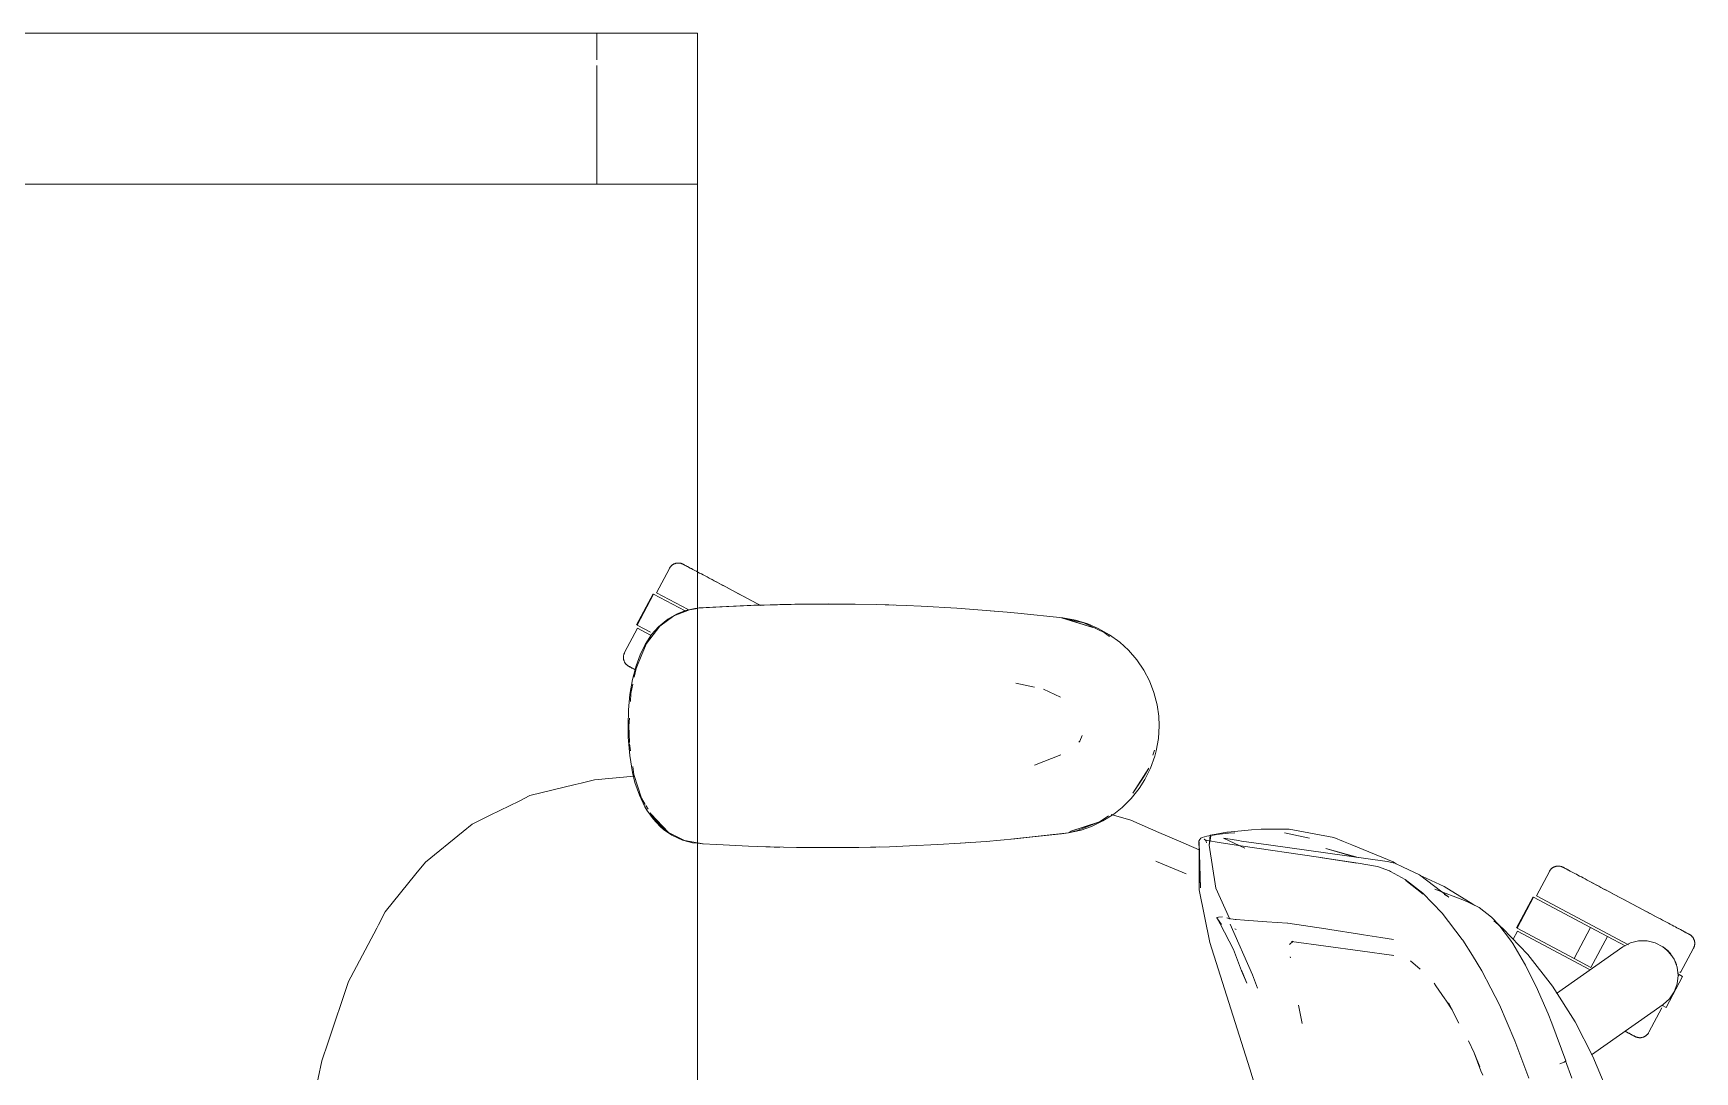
# Model space of a CAD drawing. Header units: millimetres. Extents: x 155927 to 326028, y -36033 to 97293.
# Drawn here: x 228784 to 229445, y 10562 to 10976 of the extents above; entities that cross this region are included whole.
import ezdxf

# ---------------------------------------------------------------- set-up
doc = ezdxf.new("R2010")
doc.units = ezdxf.units.MM
doc.header["$MEASUREMENT"] = 0
doc.layers.add('G-IMPT', color=8, linetype='CONTINUOUS', lineweight=9)
doc.layers.add('I-FURN', color=8, linetype='CONTINUOUS', lineweight=9)

msp = doc.modelspace()

# ---------------------------------------------------------------- linework, layer by layer
at = {"layer": 'G-IMPT'}
for p, q in [((229039.23, 10743.82), (229033.61, 10739.65)), ((229040.26, 10744.49), (229036.83, 10742.53)), ((229045.43, 10746.23), (229039.23, 10743.82)), ((229040.26, 10744.49), (229043.9, 10745.88)), ((229045.25, 10746.25), (229043.9, 10745.88)), ((229045.25, 10746.25), (229047.64, 10746.69)), ((229045.43, 10746.23), (229048.6, 10746.71)), ((229049.29, 10746.95), (229047.64, 10746.69)), ((229071.08, 10748.03), (229049.29, 10746.95)), ((229069.87, 10747.99), (229049.29, 10746.95)), ((229049.29, 10746.95), (229050.9, 10747.06)), ((229071.08, 10748.03), (229050.9, 10747.06)), ((229053.13, 10747.14), (229050.9, 10747.06)), ((229091.26, 10748.5), (229069.87, 10747.99)), ((229081.43, 10748.34), (229069.87, 10747.99)), ((229069.87, 10747.99), (229071.08, 10748.03)), ((229091.26, 10748.5), (229071.08, 10748.03)), ((229081.43, 10748.34), (229100.65, 10748.54)), ((229091.26, 10748.5), (229081.43, 10748.34)), ((229111.45, 10748.45), (229081.43, 10748.34)), ((229089.23, 10748.48), (229087.32, 10748.41)), ((229091.38, 10748.46), (229089.23, 10748.48)), ((229111.45, 10748.45), (229091.26, 10748.5)), ((229111.45, 10748.45), (229100.65, 10748.54)), ((229111.45, 10748.45), (229119.87, 10748.29)), ((229131.63, 10747.9), (229119.87, 10748.29)), ((229124.81, 10748.15), (229123.31, 10748.16)), ((229126.74, 10748.04), (229124.81, 10748.15)), ((229131.63, 10747.9), (229137.65, 10747.64)), ((229151.79, 10746.83), (229137.65, 10747.64)), ((229156.88, 10746.51), (229151.79, 10746.83)), ((229156.88, 10746.51), (229171.93, 10745.26)), ((229165.06, 10745.86), (229166.74, 10745.69)), ((229171.93, 10745.26), (229176.06, 10744.91)), ((229176.06, 10744.91), (229193.99, 10743.01)), ((229193.48, 10743.01), (229205.94, 10739.18)), ((229193.48, 10743.01), (229196.79, 10742.09)), ((229193.99, 10743.01), (229199.03, 10742.11)), ((229202.44, 10740.97), (229194.04, 10742.88)), ((229027.77, 10732.37), (229030.42, 10736.41)), ((229033.61, 10739.65), (229028.39, 10732.86)), ((229030.42, 10736.41), (229033.09, 10739.45)), ((229036.83, 10742.53), (229033.09, 10739.45)), ((229205.94, 10739.18), (229196.79, 10742.09)), ((229203.9, 10740.65), (229199.03, 10742.11)), ((229202.44, 10740.97), (229210.51, 10737.23)), ((229208.13, 10738.84), (229203.9, 10740.65)), ((229208.13, 10738.84), (229212.57, 10736.32)), ((229212.62, 10735.63), (229210.51, 10737.23)), ((229216.66, 10733.33), (229212.57, 10736.32)), ((229027.77, 10732.37), (229025.78, 10728.29)), ((229028.39, 10732.86), (229026.55, 10728.47)), ((229216.66, 10733.33), (229220.1, 10730.16)), ((229223.42, 10726.33), (229220.1, 10730.16)), ((229024.2, 10723.96), (229022.77, 10718.48)), ((229024.2, 10723.96), (229025.78, 10728.29)), ((229024.22, 10722.84), (229026.55, 10728.47)), ((229226.25, 10722.16), (229223.42, 10726.33)), ((229021.77, 10712.55), (229022.77, 10718.48)), ((229022.95, 10716.63), (229022.18, 10712.88)), ((229024.22, 10722.84), (229023.51, 10719.38)), ((229175.27, 10717.04), (229182.71, 10715.47)), ((229226.25, 10722.16), (229228.44, 10718)), ((229228.44, 10718), (229230.27, 10713.29)), ((229021.77, 10712.55), (229021.2, 10706.4)), ((229022.18, 10712.88), (229021.99, 10709.68)), ((229193.11, 10711.44), (229186.32, 10714.7)), ((229231.53, 10708.42), (229230.27, 10713.29)), ((229021.02, 10700.06), (229021.2, 10706.4)), ((229231.53, 10708.42), (229232.18, 10703.91)), ((229232.35, 10700.06), (229232.18, 10703.91)), ((229021.11, 10695.55), (229021.02, 10700.06)), ((229021.59, 10703.17), (229021.4, 10700.06)), ((229021.61, 10693.39), (229021.4, 10700.06)), ((229232.35, 10700.06), (229232.06, 10695.02)), ((229021.11, 10695.55), (229021.69, 10688.24)), ((229021.63, 10692.89), (229022.02, 10690.11)), ((229200.72, 10694.01), (229200.43, 10693.56)), ((229201.74, 10696.23), (229200.72, 10694.01)), ((229229.81, 10688.38), (229230.43, 10690.41)), ((229231.18, 10690.07), (229230.61, 10687.94)), ((229232.06, 10695.02), (229231.18, 10690.07)), ((229022.8, 10681.47), (229021.69, 10688.24)), ((229022.89, 10683.92), (229023.36, 10680.63)), ((229182.77, 10684.34), (229193.2, 10688.48)), ((229228.9, 10683.17), (229230.61, 10687.94)), ((228999.95, 10676.69), (229002.32, 10677.27)), ((229007.61, 10678.57), (229002.32, 10677.27)), ((229023.49, 10680.01), (229007.61, 10678.57)), ((229023.78, 10677.55), (229022.8, 10681.47)), ((229023.36, 10680.63), (229026.39, 10671.24)), ((229023.78, 10677.55), (229025.52, 10672.46)), ((229228.25, 10683.26), (229221.93, 10673.31)), ((229226.09, 10679.59), (229221.93, 10673.31)), ((229226.66, 10678.66), (229224.39, 10675.11)), ((229228.25, 10683.26), (229226.09, 10679.59)), ((229228.9, 10683.17), (229226.66, 10678.66)), ((228977.64, 10670.14), (228982.01, 10672.29)), ((228982.01, 10672.29), (228999.95, 10676.69)), ((229025.52, 10672.46), (229027.73, 10667.82)), ((229026.39, 10671.24), (229027.85, 10668.79)), ((229221.21, 10671.14), (229217.6, 10667.59)), ((229221.21, 10671.14), (229224.39, 10675.11)), ((228959.01, 10660.97), (228966.18, 10664.49)), ((228977.64, 10670.14), (228966.18, 10664.49)), ((229027.73, 10667.82), (229028.53, 10666.45)), ((229028.13, 10668.32), (229028.99, 10666.88)), ((229030.98, 10662.99), (229028.53, 10666.45)), ((229029.82, 10665.49), (229031.35, 10662.94)), ((229030.15, 10665.03), (229031.43, 10663.56)), ((229030.15, 10665.03), (229037.06, 10657.64)), ((229208.64, 10661.84), (229212.22, 10664.26)), ((229209.97, 10662.23), (229214.29, 10664.96)), ((229221.13, 10662.52), (229213.31, 10664.78)), ((229217.6, 10667.59), (229214.29, 10664.96)), ((228955.36, 10657.99), (228940.41, 10645.82)), ((228955.36, 10657.99), (228959.01, 10660.97)), ((229033.84, 10659.95), (229030.98, 10662.99)), ((229031.35, 10662.94), (229037.06, 10657.64)), ((229031.57, 10663.4), (229034.65, 10659.87)), ((229033.84, 10659.95), (229035.17, 10658.81)), ((229037.06, 10657.64), (229034.65, 10659.87)), ((229038.39, 10656.61), (229035.17, 10658.81)), ((229039.29, 10656.53), (229037.06, 10657.64)), ((229196.29, 10657.44), (229173.34, 10654.98)), ((229173.34, 10654.98), (229193.48, 10657.11)), ((229196.29, 10657.44), (229174.86, 10655.09)), ((229196.29, 10657.44), (229193.48, 10657.11)), ((229196.29, 10657.44), (229201.25, 10658.6)), ((229196.37, 10657.66), (229199.42, 10658.23)), ((229208.64, 10661.84), (229196.79, 10658.02)), ((229205.94, 10660.94), (229196.79, 10658.02)), ((229199.42, 10658.23), (229208.64, 10661.84)), ((229205.39, 10660.04), (229201.25, 10658.6)), ((229209.97, 10662.23), (229205.39, 10660.04)), ((229208.64, 10661.84), (229205.94, 10660.94)), ((229221.13, 10662.52), (229232.25, 10657.66)), ((229232.25, 10657.66), (229240.09, 10654.24)), ((229254.98, 10656.96), (229252.66, 10656.52)), ((229254.98, 10656.96), (229259.23, 10657.77)), ((229259.87, 10657.3), (229255.18, 10656.78)), ((229259.7, 10657.81), (229259.23, 10657.77)), ((229269.02, 10658.62), (229259.7, 10657.81)), ((229259.87, 10657.3), (229262.46, 10657.51)), ((229269.02, 10658.62), (229272.98, 10658.96)), ((229272.98, 10658.96), (229277.15, 10658.96)), ((229284.12, 10658.93), (229277.15, 10658.96)), ((229282.25, 10657.52), (229291.56, 10655.48)), ((229284.12, 10658.93), (229301.81, 10655.69)), ((229038.39, 10656.61), (229042.71, 10654.62)), ((229039.29, 10656.53), (229043.55, 10654.43)), ((229046.66, 10653.56), (229042.71, 10654.62)), ((229043.55, 10654.43), (229048.6, 10653.49)), ((229048.6, 10653.32), (229046.66, 10653.56)), ((229048.6, 10653.49), (229050.9, 10653.06)), ((229050.67, 10653.06), (229048.6, 10653.32)), ((229056.34, 10652.78), (229050.67, 10653.06)), ((229056.34, 10652.78), (229068.9, 10652.16)), ((229072.44, 10652.04), (229068.9, 10652.16)), ((229088.11, 10651.66), (229072.44, 10652.04)), ((229075.84, 10651.98), (229079.17, 10651.83)), ((229081.39, 10651.83), (229079.17, 10651.83)), ((229088.11, 10651.66), (229092.62, 10651.61)), ((229092.62, 10651.61), (229107.34, 10651.61)), ((229112.81, 10651.69), (229107.34, 10651.61)), ((229112.81, 10651.69), (229125.11, 10651.98)), ((229119.59, 10651.82), (229117.51, 10651.82)), ((229121.24, 10651.9), (229119.59, 10651.82)), ((229132.99, 10652.27), (229125.11, 10651.98)), ((229132.99, 10652.27), (229144.3, 10652.81)), ((229153.17, 10653.37), (229144.3, 10652.81)), ((229153.17, 10653.37), (229163.46, 10654.1)), ((229155.21, 10653.51), (229153.31, 10653.42)), ((229155.21, 10653.51), (229156.63, 10653.64)), ((229174.86, 10655.09), (229163.46, 10654.1)), ((229240.09, 10654.24), (229248.26, 10650.67)), ((229248.12, 10654.23), (229248.51, 10654.8)), ((229248.12, 10654.23), (229248.31, 10653.36)), ((229248.73, 10635.67), (229248.15, 10654.11)), ((229248.15, 10654.11), (229248.25, 10653.65)), ((229248.73, 10635.67), (229248.25, 10653.65)), ((229248.29, 10634.78), (229248.25, 10653.65)), ((229248.25, 10653.65), (229248.28, 10653.48)), ((229248.31, 10653.36), (229248.28, 10653.48)), ((229248.89, 10655.3), (229248.51, 10654.8)), ((229248.89, 10655.3), (229249.43, 10655.62)), ((229251.29, 10656.17), (229249.43, 10655.62)), ((229250.78, 10654.57), (229250.28, 10654.97)), ((229251.37, 10654.41), (229250.28, 10654.97)), ((229251.37, 10654.41), (229250.75, 10654.58)), ((229250.75, 10654.58), (229257.02, 10653.47)), ((229251.1, 10654.03), (229250.78, 10654.57)), ((229251.1, 10654.03), (229251.18, 10653.54)), ((229254.57, 10656.7), (229251.29, 10656.17)), ((229252.89, 10656.11), (229252.21, 10652.53)), ((229254.92, 10635.48), (229252.21, 10652.53)), ((229252.27, 10652.56), (229252.66, 10656.52)), ((229252.89, 10656.11), (229252.27, 10652.56)), ((229254.57, 10656.7), (229255.18, 10656.78)), ((229264.87, 10652.36), (229257.02, 10653.47)), ((229266.42, 10651.38), (229257.99, 10655.38)), ((229257.99, 10655.38), (229258.86, 10655.24)), ((229258.86, 10655.24), (229263.88, 10654.4)), ((229263.88, 10654.4), (229265.17, 10654.19)), ((229295.75, 10647.8), (229264.87, 10652.36)), ((229275.84, 10652.75), (229265.17, 10654.19)), ((229275.84, 10652.75), (229323.05, 10646.07)), ((229291.56, 10655.48), (229292.13, 10655.33)), ((229298.63, 10651.2), (229310.52, 10647.85)), ((229298.63, 10651.2), (229311.58, 10647.7)), ((229301.81, 10655.69), (229305.67, 10654.1)), ((229309.04, 10652.71), (229305.67, 10654.1)), ((229325.49, 10645.91), (229309.04, 10652.71)), ((228940.41, 10645.82), (228936.65, 10641.16)), ((229231.03, 10646.24), (229231.29, 10646.14)), ((229243.15, 10641.21), (229231.29, 10646.14)), ((229295.75, 10647.8), (229310.94, 10645.48)), ((229296.35, 10647.71), (229311.51, 10645.41)), ((229296.35, 10647.71), (229310.94, 10645.48)), ((229319.19, 10644.11), (229311.51, 10645.41)), ((229323.98, 10642.36), (229319.19, 10644.11)), ((229323.05, 10646.07), (229326.05, 10645.43)), ((229326.66, 10645.14), (229325.49, 10645.91)), ((229329.41, 10643.86), (229326.05, 10645.43)), ((229335.99, 10640.8), (229329.41, 10643.86)), ((228924.44, 10626.02), (228936.65, 10641.16)), ((229323.98, 10642.36), (229324.4, 10642.14)), ((229330.23, 10638.86), (229324.4, 10642.14)), ((229337.2, 10633.44), (229330.23, 10638.86)), ((229330.46, 10638.53), (229337.41, 10633.13)), ((229330.46, 10638.53), (229333.83, 10635.94)), ((229347.64, 10631.88), (229335.99, 10640.8)), ((229345.75, 10636.17), (229337.12, 10640.15)), ((229252.49, 10613.82), (229248.29, 10634.78)), ((229254.92, 10635.48), (229260.51, 10623.19)), ((229337.41, 10633.13), (229333.83, 10635.94)), ((229337.2, 10633.44), (229344.93, 10625.54)), ((229341.98, 10635.11), (229353.89, 10630.6)), ((229347.64, 10631.88), (229345.69, 10632.99)), ((229357.2, 10629.05), (229345.75, 10636.17)), ((229356.12, 10629.53), (229353.89, 10630.6)), ((228924.44, 10626.02), (228921.73, 10620.89)), ((229256, 10623.95), (229255.31, 10623.8)), ((229257.53, 10624.11), (229256, 10623.95)), ((229344.93, 10625.54), (229352.96, 10615.1)), ((229358.55, 10628.36), (229356.12, 10629.53)), ((229357.2, 10629.05), (229357.96, 10628.55)), ((229358.55, 10628.36), (229359.69, 10627.74)), ((229359.69, 10627.74), (229364.55, 10623.88)), ((228921.01, 10619.52), (228910.71, 10600.01)), ((228921.01, 10619.52), (228921.73, 10620.89)), ((229255.28, 10623.67), (229255.25, 10623.5)), ((229255.31, 10623.8), (229255.28, 10623.67)), ((229255.28, 10623.67), (229257.12, 10620.97)), ((229255.28, 10623.67), (229256.63, 10621.22)), ((229261.91, 10611.11), (229256.63, 10621.22)), ((229259.26, 10623.64), (229260.04, 10623.36)), ((229260.1, 10623.34), (229260.04, 10623.36)), ((229262.56, 10623.05), (229260.1, 10623.34)), ((229269.46, 10601), (229260.54, 10621.16)), ((229262.92, 10618.99), (229262.48, 10619.26)), ((229262.56, 10623.05), (229262.93, 10623.01)), ((229266.34, 10622.76), (229262.93, 10623.01)), ((229266.34, 10622.76), (229275.18, 10622.13)), ((229283.43, 10621.51), (229275.18, 10622.13)), ((229283.51, 10621.5), (229283.43, 10621.51)), ((229283.51, 10621.5), (229298.72, 10619.29)), ((229298.72, 10619.29), (229300.27, 10619.04)), ((229300.27, 10619.04), (229312.05, 10617.17)), ((229367.45, 10620.85), (229364.55, 10623.88)), ((229365.45, 10622.44), (229369.12, 10619.43)), ((229367.45, 10620.85), (229372.16, 10614.72)), ((229369.12, 10619.43), (229379.08, 10609.14)), ((229268.48, 10563.58), (229252.49, 10613.82)), ((229261.91, 10611.11), (229265.17, 10602.64)), ((229284.17, 10613.12), (229285.73, 10614.36)), ((229285.02, 10614.23), (229285.28, 10614.28)), ((229312.35, 10610.5), (229285.02, 10614.23)), ((229285.52, 10614.32), (229285.28, 10614.28)), ((229313.71, 10616.91), (229312.05, 10617.17)), ((229320.54, 10615.85), (229313.71, 10616.91)), ((229320.54, 10615.85), (229325.62, 10615.1)), ((229352.96, 10615.1), (229353.12, 10614.84)), ((229357.01, 10608.75), (229353.12, 10614.84)), ((229372.16, 10614.72), (229373.03, 10613.43)), ((229377.76, 10605.44), (229373.03, 10613.43)), ((229284.52, 10608.17), (229284.56, 10607.82)), ((229312.35, 10610.5), (229325.71, 10608.72)), ((229325.71, 10608.72), (229325.24, 10608.86)), ((229336.21, 10603.22), (229332.3, 10606.55)), ((229357.01, 10608.75), (229360.77, 10602.52)), ((229382.07, 10596.83), (229377.76, 10605.44)), ((229382.29, 10596.38), (229377.76, 10605.44)), ((229377.76, 10605.44), (229378.07, 10604.84)), ((229382.29, 10596.38), (229378.07, 10604.84)), ((229388.88, 10596.54), (229379.08, 10609.14)), ((228901.68, 10574.26), (228909.83, 10598.35)), ((228910.71, 10600.01), (228909.83, 10598.35)), ((229267.18, 10597.74), (229265.16, 10602.84)), ((229265.16, 10602.84), (229266.95, 10598.31)), ((229265.17, 10602.64), (229267.18, 10597.74)), ((229271.46, 10595.75), (229269.46, 10601)), ((229342.48, 10596.58), (229341.73, 10597.69)), ((229364.34, 10595.73), (229360.77, 10602.52)), ((229345.97, 10591.45), (229342.48, 10596.58)), ((229346.37, 10590.87), (229345.97, 10591.45)), ((229348.93, 10587.12), (229346.37, 10590.87)), ((229364.34, 10595.73), (229367.73, 10589)), ((229382.07, 10596.83), (229382.29, 10596.38)), ((229382.29, 10596.38), (229387.06, 10585.43)), ((229388.88, 10596.54), (229397.86, 10582.24)), ((229289.2, 10581.69), (229287.79, 10588.95)), ((229348.93, 10587.12), (229347.42, 10589.89)), ((229351.6, 10581.81), (229347.42, 10589.89)), ((229373.91, 10574.77), (229367.73, 10589)), ((229387.06, 10585.43), (229388.54, 10581.75)), ((229388.54, 10581.75), (229394.11, 10566.78)), ((229397.86, 10582.24), (229404.95, 10568.47)), ((228901.68, 10574.26), (228899.17, 10566.82)), ((229355.48, 10574.74), (229357.68, 10569.9)), ((229373.91, 10574.77), (229379.37, 10559.89)), ((228896.3, 10553), (228899.17, 10566.82)), ((229357.68, 10569.9), (229359.99, 10564.45)), ((229357.68, 10569.9), (229360.4, 10562.81)), ((229392.84, 10566), (229391.79, 10565.58)), ((229391.79, 10565.58), (229392.38, 10565.8)), ((229392.84, 10566), (229392.38, 10565.8)), ((229392.84, 10566), (229393.67, 10566.38)), ((229392.84, 10566), (229393.49, 10566.28)), ((229393.49, 10566.28), (229393.67, 10566.38)), ((229394.07, 10566.65), (229393.67, 10566.38)), ((229393.67, 10566.38), (229394.06, 10566.61)), ((229394.07, 10566.65), (229394.06, 10566.61)), ((229394.11, 10566.78), (229394.07, 10566.65)), ((229394.07, 10566.65), (229394.07, 10566.78)), ((229394.07, 10566.78), (229396.48, 10559.85)), ((229412.47, 10550.49), (229404.95, 10568.47)), ((229268.48, 10563.58), (229277.66, 10533.61)), ((229361.07, 10561.09), (229360.4, 10562.81))]:
    msp.add_line(p, q, dxfattribs=at)
at = {"layer": 'I-FURN'}
for p, q in [((228248.6, 10975.6), (229048.6, 10975.6)), ((229048.6, 10975.6), (228248.6, 10975.6)), ((228248.6, 10975.6), (229048.6, 10975.6)), ((229008.6, 10975.6), (228288.6, 10975.6)), ((229048.6, 10975.6), (229008.6, 10975.6)), ((229008.6, 10965.02), (229008.6, 10975.6)), ((229008.6, 10965.02), (229008.6, 10975.6)), ((229048.6, 10915.6), (229048.6, 10975.6)), ((229048.6, 10975.6), (229048.6, 10915.6)), ((229048.6, 9375.6), (229048.6, 10975.6)), ((229048.6, 10975.6), (229048.6, 9375.6)), ((229008.6, 10915.6), (229008.6, 10962.7)), ((229008.6, 10915.6), (229008.6, 10962.7)), ((228288.6, 10915.6), (229008.6, 10915.6)), ((229048.6, 10915.6), (228613.6, 10915.6)), ((229008.6, 10915.6), (229048.6, 10915.6)), ((229037.46, 10762.69), (229037.54, 10762.83)), ((229037.54, 10762.83), (229037.62, 10762.97)), ((229037.62, 10762.97), (229037.71, 10763.1)), ((229037.71, 10763.1), (229037.81, 10763.23)), ((229037.81, 10763.23), (229037.91, 10763.36)), ((229037.91, 10763.36), (229038.01, 10763.48)), ((229038.01, 10763.48), (229038.12, 10763.6)), ((229038.12, 10763.6), (229038.24, 10763.71)), ((229038.24, 10763.71), (229038.36, 10763.82)), ((229038.36, 10763.82), (229038.48, 10763.93)), ((229038.48, 10763.93), (229038.61, 10764.02)), ((229038.61, 10764.02), (229038.74, 10764.12)), ((229038.74, 10764.12), (229038.87, 10764.21)), ((229038.87, 10764.21), (229039.01, 10764.29)), ((229039.01, 10764.29), (229039.15, 10764.37)), ((229039.15, 10764.37), (229039.3, 10764.44)), ((229039.3, 10764.44), (229039.44, 10764.51)), ((229039.44, 10764.51), (229039.59, 10764.57)), ((229039.59, 10764.57), (229039.74, 10764.62)), ((229039.74, 10764.62), (229039.9, 10764.67)), ((229039.9, 10764.67), (229040.05, 10764.71)), ((229040.05, 10764.71), (229040.21, 10764.74)), ((229040.21, 10764.74), (229040.37, 10764.77)), ((229040.37, 10764.77), (229040.53, 10764.8)), ((229040.53, 10764.8), (229040.69, 10764.81)), ((229040.69, 10764.81), (229040.85, 10764.82)), ((229040.85, 10764.82), (229041.01, 10764.83)), ((229041.01, 10764.83), (229041.17, 10764.82)), ((229041.17, 10764.82), (229041.33, 10764.81)), ((229041.33, 10764.81), (229041.49, 10764.8)), ((229041.49, 10764.8), (229041.65, 10764.78)), ((229041.65, 10764.78), (229041.81, 10764.75)), ((229041.81, 10764.75), (229041.97, 10764.71)), ((229041.97, 10764.71), (229042.13, 10764.67)), ((229042.13, 10764.67), (229042.28, 10764.62)), ((229042.28, 10764.62), (229042.43, 10764.57)), ((229042.43, 10764.57), (229042.58, 10764.51)), ((229042.58, 10764.51), (229042.73, 10764.45)), ((229042.73, 10764.45), (229042.87, 10764.38)), ((229042.87, 10764.38), (229042.91, 10764.36)), ((229042.91, 10764.36), (229042.93, 10764.34)), ((229042.92, 10764.35), (229042.91, 10764.36)), ((229042.96, 10764.33), (229042.92, 10764.35)), ((229042.93, 10764.34), (229042.99, 10764.31)), ((229043.04, 10764.29), (229042.96, 10764.33)), ((229042.99, 10764.31), (229043.09, 10764.26)), ((229043.16, 10764.22), (229043.04, 10764.29)), ((229043.09, 10764.26), (229043.23, 10764.18)), ((229043.33, 10764.14), (229043.16, 10764.22)), ((229043.23, 10764.18), (229043.41, 10764.09)), ((229043.53, 10764.03), (229043.33, 10764.14)), ((229043.41, 10764.09), (229043.63, 10763.97)), ((229043.77, 10763.9), (229043.53, 10764.03)), ((229043.63, 10763.97), (229043.89, 10763.83)), ((229044.05, 10763.75), (229043.77, 10763.9)), ((229043.89, 10763.83), (229044.19, 10763.68)), ((229044.37, 10763.58), (229044.05, 10763.75)), ((229044.19, 10763.68), (229044.52, 10763.5)), ((229044.72, 10763.39), (229044.37, 10763.58)), ((229044.52, 10763.5), (229044.9, 10763.3)), ((229045.11, 10763.18), (229044.72, 10763.39)), ((229044.9, 10763.3), (229045.31, 10763.08)), ((229045.54, 10762.96), (229045.11, 10763.18)), ((229045.31, 10763.08), (229045.75, 10762.84)), ((229046.01, 10762.71), (229045.54, 10762.96)), ((229045.75, 10762.84), (229046.24, 10762.59)), ((229037.46, 10762.69), (229032.31, 10753)), ((229046.51, 10762.44), (229046.01, 10762.71)), ((229046.24, 10762.59), (229046.75, 10762.31)), ((229047.05, 10762.16), (229046.51, 10762.44)), ((229046.75, 10762.31), (229047.3, 10762.02)), ((229047.61, 10761.86), (229047.05, 10762.16)), ((229047.3, 10762.02), (229047.89, 10761.71)), ((229048.22, 10761.54), (229047.61, 10761.86)), ((229048.85, 10761.2), (229048.22, 10761.54)), ((229049.51, 10760.85), (229048.85, 10761.2)), ((229050.21, 10760.48), (229049.51, 10760.85)), ((229050.93, 10760.09), (229050.21, 10760.48)), ((229051.68, 10759.69), (229050.93, 10760.09)), ((229052.46, 10759.28), (229051.68, 10759.69)), ((229053.26, 10758.86), (229052.46, 10759.28)), ((229054.08, 10758.42), (229053.26, 10758.86)), ((229053.63, 10758.65), (229054.47, 10758.21)), ((229054.93, 10757.97), (229054.08, 10758.42)), ((229054.47, 10758.21), (229055.33, 10757.76)), ((229055.8, 10757.51), (229054.93, 10757.97)), ((229055.33, 10757.76), (229056.2, 10757.29)), ((229056.68, 10757.03), (229055.8, 10757.51)), ((229056.2, 10757.29), (229057.1, 10756.81)), ((229057.59, 10756.55), (229056.68, 10757.03)), ((229057.1, 10756.81), (229058.01, 10756.33)), ((229058.51, 10756.06), (229057.59, 10756.55)), ((229058.01, 10756.33), (229058.94, 10755.83)), ((229031.02, 10752.56), (229024.45, 10740.2)), ((229024.62, 10740.11), (229031.19, 10752.47)), ((229031.19, 10752.47), (229043.7, 10745.82)), ((229044.98, 10746.27), (229032.31, 10753)), ((229059.45, 10755.56), (229058.51, 10756.06)), ((229058.94, 10755.83), (229059.89, 10755.33)), ((229060.4, 10755.06), (229059.45, 10755.56)), ((229059.89, 10755.33), (229060.84, 10754.82)), ((229061.36, 10754.54), (229060.4, 10755.06)), ((229060.84, 10754.82), (229061.81, 10754.31)), ((229062.34, 10754.03), (229061.36, 10754.54)), ((229061.81, 10754.31), (229062.79, 10753.79)), ((229063.32, 10753.5), (229062.34, 10754.03)), ((229062.79, 10753.79), (229063.78, 10753.26)), ((229064.31, 10752.98), (229063.32, 10753.5)), ((229063.78, 10753.26), (229064.77, 10752.73)), ((229065.31, 10752.45), (229064.31, 10752.98)), ((229064.77, 10752.73), (229065.77, 10752.2)), ((229066.31, 10751.91), (229065.31, 10752.45)), ((229065.77, 10752.2), (229066.77, 10751.67)), ((229067.32, 10751.38), (229066.31, 10751.91)), ((229066.77, 10751.67), (229067.78, 10751.13)), ((229068.32, 10750.85), (229067.32, 10751.38)), ((229067.78, 10751.13), (229068.78, 10750.6)), ((229069.33, 10750.31), (229068.32, 10750.85)), ((229068.78, 10750.6), (229069.79, 10750.07)), ((229070.33, 10749.78), (229069.33, 10750.31)), ((229069.79, 10750.07), (229070.79, 10749.53)), ((229071.33, 10749.25), (229070.33, 10749.78)), ((229070.79, 10749.53), (229071.79, 10749)), ((229072.32, 10748.72), (229071.33, 10749.25)), ((229071.79, 10749), (229072.78, 10748.48)), ((229073.31, 10748.19), (229072.32, 10748.72)), ((229072.78, 10748.48), (229073.76, 10747.95)), ((229024.8, 10738.88), (229019.65, 10729.19)), ((229029.91, 10737.29), (229024.62, 10740.11)), ((229029.99, 10736.12), (229024.8, 10738.88)), ((229019.18, 10727.45), (229019.19, 10727.61)), ((229019.18, 10727.29), (229019.18, 10727.45)), ((229019.18, 10727.13), (229019.18, 10727.29)), ((229019.19, 10726.97), (229019.18, 10727.13)), ((229019.19, 10727.61), (229019.21, 10727.77)), ((229019.21, 10726.81), (229019.19, 10726.97)), ((229019.21, 10727.77), (229019.23, 10727.93)), ((229019.23, 10726.65), (229019.21, 10726.81)), ((229019.23, 10727.93), (229019.26, 10728.09)), ((229019.26, 10726.49), (229019.23, 10726.65)), ((229019.26, 10728.09), (229019.29, 10728.25)), ((229019.3, 10726.33), (229019.26, 10726.49)), ((229019.29, 10728.25), (229019.33, 10728.4)), ((229019.34, 10726.18), (229019.3, 10726.33)), ((229019.33, 10728.4), (229019.38, 10728.56)), ((229019.39, 10726.02), (229019.34, 10726.18)), ((229019.38, 10728.56), (229019.43, 10728.71)), ((229019.44, 10725.87), (229019.39, 10726.02)), ((229019.43, 10728.71), (229019.49, 10728.86)), ((229019.5, 10725.72), (229019.44, 10725.87)), ((229019.49, 10728.86), (229019.56, 10729.01)), ((229019.57, 10725.57), (229019.5, 10725.72)), ((229019.56, 10729.01), (229019.63, 10729.15)), ((229019.64, 10725.43), (229019.57, 10725.57)), ((229019.63, 10729.15), (229019.65, 10729.19)), ((229019.72, 10725.29), (229019.64, 10725.43)), ((229019.8, 10725.15), (229019.72, 10725.29)), ((229019.89, 10725.02), (229019.8, 10725.15)), ((229019.98, 10724.88), (229019.89, 10725.02)), ((229020.08, 10724.76), (229019.98, 10724.88)), ((229020.18, 10724.63), (229020.08, 10724.76)), ((229020.29, 10724.52), (229020.18, 10724.63)), ((229020.41, 10724.4), (229020.29, 10724.52)), ((229020.53, 10724.29), (229020.41, 10724.4)), ((229020.65, 10724.19), (229020.53, 10724.29)), ((229020.77, 10724.09), (229020.65, 10724.19)), ((229020.9, 10723.99), (229020.77, 10724.09)), ((229021.04, 10723.9), (229020.9, 10723.99)), ((229021.18, 10723.82), (229021.04, 10723.9)), ((229021.32, 10723.74), (229021.18, 10723.82)), ((229021.36, 10723.71), (229021.32, 10723.74)), ((229021.32, 10723.74), (229021.32, 10723.74)), ((229021.32, 10723.74), (229021.34, 10723.73)), ((229021.34, 10723.73), (229021.4, 10723.7)), ((229021.45, 10723.67), (229021.36, 10723.71)), ((229021.4, 10723.7), (229021.5, 10723.64)), ((229021.57, 10723.61), (229021.45, 10723.67)), ((229021.5, 10723.64), (229021.64, 10723.57)), ((229021.73, 10723.52), (229021.57, 10723.61)), ((229021.64, 10723.57), (229021.82, 10723.47)), ((229021.93, 10723.41), (229021.73, 10723.52)), ((229021.82, 10723.47), (229022.04, 10723.36)), ((229022.17, 10723.28), (229021.93, 10723.41)), ((229022.04, 10723.36), (229022.3, 10723.22)), ((229022.45, 10723.14), (229022.17, 10723.28)), ((229022.3, 10723.22), (229022.59, 10723.06)), ((229022.77, 10722.97), (229022.45, 10723.14)), ((229022.59, 10723.06), (229022.93, 10722.88)), ((229023.13, 10722.78), (229022.77, 10722.97)), ((229022.93, 10722.88), (229023.3, 10722.68)), ((229023.52, 10722.57), (229023.13, 10722.78)), ((229023.3, 10722.68), (229023.71, 10722.47)), ((229023.95, 10722.34), (229023.52, 10722.57)), ((229389, 10643.65), (229389.14, 10643.73)), ((229389.14, 10643.73), (229389.28, 10643.81)), ((229389.28, 10643.81), (229389.43, 10643.88)), ((229389.43, 10643.88), (229389.57, 10643.95)), ((229389.57, 10643.95), (229389.72, 10644.01)), ((229389.72, 10644.01), (229389.87, 10644.06)), ((229389.87, 10644.06), (229390.03, 10644.11)), ((229390.03, 10644.11), (229390.18, 10644.15)), ((229390.18, 10644.15), (229390.34, 10644.19)), ((229390.34, 10644.19), (229390.5, 10644.21)), ((229390.5, 10644.21), (229390.66, 10644.24)), ((229390.66, 10644.24), (229390.82, 10644.25)), ((229390.82, 10644.25), (229390.98, 10644.26)), ((229390.98, 10644.26), (229391.14, 10644.27)), ((229391.14, 10644.27), (229391.3, 10644.26)), ((229391.3, 10644.26), (229391.46, 10644.26)), ((229391.46, 10644.26), (229391.62, 10644.24)), ((229391.62, 10644.24), (229391.78, 10644.22)), ((229391.78, 10644.22), (229391.94, 10644.19)), ((229391.94, 10644.19), (229392.1, 10644.15)), ((229392.1, 10644.15), (229392.26, 10644.11)), ((229392.26, 10644.11), (229392.41, 10644.07)), ((229392.41, 10644.07), (229392.56, 10644.01)), ((229392.56, 10644.01), (229392.71, 10643.95)), ((229392.71, 10643.95), (229392.86, 10643.89)), ((229392.86, 10643.89), (229393, 10643.82)), ((229393, 10643.82), (229393.04, 10643.8)), ((229393.04, 10643.8), (229393.06, 10643.79)), ((229393.05, 10643.79), (229393.04, 10643.8)), ((229393.09, 10643.77), (229393.05, 10643.79)), ((229393.06, 10643.79), (229393.12, 10643.75)), ((229393.17, 10643.73), (229393.09, 10643.77)), ((229393.12, 10643.75), (229393.22, 10643.7)), ((229393.29, 10643.66), (229393.17, 10643.73)), ((229387.59, 10642.13), (229382.44, 10632.44)), ((229387.59, 10642.13), (229387.67, 10642.27)), ((229387.67, 10642.27), (229387.75, 10642.41)), ((229387.75, 10642.41), (229387.84, 10642.54)), ((229387.84, 10642.54), (229387.94, 10642.67)), ((229387.94, 10642.67), (229388.04, 10642.8)), ((229388.04, 10642.8), (229388.14, 10642.92)), ((229388.14, 10642.92), (229388.25, 10643.04)), ((229388.25, 10643.04), (229388.37, 10643.15)), ((229388.37, 10643.15), (229388.49, 10643.26)), ((229388.49, 10643.26), (229388.61, 10643.37)), ((229388.61, 10643.37), (229388.74, 10643.46)), ((229388.74, 10643.46), (229388.87, 10643.56)), ((229388.87, 10643.56), (229389, 10643.65)), ((229393.22, 10643.7), (229393.36, 10643.63)), ((229393.46, 10643.58), (229393.29, 10643.66)), ((229393.36, 10643.63), (229393.54, 10643.53)), ((229393.66, 10643.47), (229393.46, 10643.58)), ((229393.54, 10643.53), (229393.76, 10643.41)), ((229393.9, 10643.34), (229393.66, 10643.47)), ((229393.76, 10643.41), (229394.02, 10643.28)), ((229394.18, 10643.19), (229393.9, 10643.34)), ((229394.02, 10643.28), (229394.32, 10643.12)), ((229394.5, 10643.02), (229394.18, 10643.19)), ((229394.32, 10643.12), (229394.65, 10642.94)), ((229394.85, 10642.83), (229394.5, 10643.02)), ((229394.65, 10642.94), (229395.03, 10642.74)), ((229395.24, 10642.63), (229394.85, 10642.83)), ((229395.03, 10642.74), (229395.44, 10642.52)), ((229395.67, 10642.4), (229395.24, 10642.63)), ((229395.44, 10642.52), (229395.88, 10642.29)), ((229396.14, 10642.15), (229395.67, 10642.4)), ((229395.88, 10642.29), (229396.37, 10642.03)), ((229396.64, 10641.88), (229396.14, 10642.15)), ((229396.37, 10642.03), (229396.88, 10641.75)), ((229397.18, 10641.6), (229396.64, 10641.88)), ((229396.88, 10641.75), (229397.43, 10641.46)), ((229397.74, 10641.3), (229397.18, 10641.6)), ((229397.43, 10641.46), (229398.02, 10641.15)), ((229398.35, 10640.98), (229397.74, 10641.3)), ((229398.98, 10640.64), (229398.35, 10640.98)), ((229399.64, 10640.29), (229398.98, 10640.64)), ((229400.34, 10639.92), (229399.64, 10640.29)), ((229401.06, 10639.53), (229400.34, 10639.92)), ((229401.81, 10639.13), (229401.06, 10639.53)), ((229402.59, 10638.72), (229401.81, 10639.13)), ((229403.39, 10638.3), (229402.59, 10638.72)), ((229404.21, 10637.86), (229403.39, 10638.3)), ((229403.76, 10638.1), (229404.6, 10637.65)), ((229405.06, 10637.41), (229404.21, 10637.86)), ((229404.6, 10637.65), (229405.46, 10637.2)), ((229405.93, 10636.95), (229405.06, 10637.41)), ((229405.46, 10637.2), (229406.33, 10636.73)), ((229381.15, 10632), (229374.58, 10619.64)), ((229374.75, 10619.55), (229381.32, 10631.91)), ((229381.32, 10631.91), (229404.03, 10619.83)), ((229419.05, 10612.98), (229382.44, 10632.44)), ((229406.81, 10636.47), (229405.93, 10636.95)), ((229406.33, 10636.73), (229407.23, 10636.25)), ((229407.72, 10635.99), (229406.81, 10636.47)), ((229407.23, 10636.25), (229408.14, 10635.77)), ((229408.64, 10635.5), (229407.72, 10635.99)), ((229408.14, 10635.77), (229409.07, 10635.27)), ((229409.58, 10635), (229408.64, 10635.5)), ((229409.07, 10635.27), (229410.02, 10634.77)), ((229410.53, 10634.5), (229409.58, 10635)), ((229410.02, 10634.77), (229410.97, 10634.26)), ((229411.49, 10633.98), (229410.53, 10634.5)), ((229410.97, 10634.26), (229411.94, 10633.75)), ((229412.47, 10633.47), (229411.49, 10633.98)), ((229411.94, 10633.75), (229412.92, 10633.23)), ((229413.45, 10632.94), (229412.47, 10633.47)), ((229412.92, 10633.23), (229413.91, 10632.7)), ((229414.44, 10632.42), (229413.45, 10632.94)), ((229413.91, 10632.7), (229414.9, 10632.17)), ((229415.44, 10631.89), (229414.44, 10632.42)), ((229414.9, 10632.17), (229415.9, 10631.64)), ((229416.44, 10631.35), (229415.44, 10631.89)), ((229415.9, 10631.64), (229416.9, 10631.11)), ((229417.45, 10630.82), (229416.44, 10631.35)), ((229416.9, 10631.11), (229417.91, 10630.57)), ((229418.45, 10630.29), (229417.45, 10630.82)), ((229417.91, 10630.57), (229418.91, 10630.04)), ((229419.46, 10629.75), (229418.45, 10630.29)), ((229418.91, 10630.04), (229419.92, 10629.51)), ((229420.46, 10629.22), (229419.46, 10629.75)), ((229419.92, 10629.51), (229420.92, 10628.97)), ((229421.46, 10628.69), (229420.46, 10629.22)), ((229420.92, 10628.97), (229421.92, 10628.44)), ((229422.45, 10628.16), (229421.46, 10628.69)), ((229421.92, 10628.44), (229422.91, 10627.92)), ((229423.44, 10627.63), (229422.45, 10628.16)), ((229422.91, 10627.92), (229423.89, 10627.39)), ((229424.42, 10627.11), (229423.44, 10627.63)), ((229423.89, 10627.39), (229424.87, 10626.88)), ((229425.39, 10626.6), (229424.42, 10627.11)), ((229424.87, 10626.88), (229425.83, 10626.36)), ((229426.34, 10626.09), (229425.39, 10626.6)), ((229425.83, 10626.36), (229426.78, 10625.86)), ((229427.29, 10625.59), (229426.34, 10626.09)), ((229426.78, 10625.86), (229427.72, 10625.36)), ((229428.22, 10625.09), (229427.29, 10625.59)), ((229427.72, 10625.36), (229428.64, 10624.87)), ((229429.13, 10624.61), (229428.22, 10625.09)), ((229428.64, 10624.87), (229429.55, 10624.39)), ((229430.03, 10624.13), (229429.13, 10624.61)), ((229430.91, 10623.66), (229430.03, 10624.13)), ((229374.93, 10618.32), (229373.25, 10615.16)), ((229397.46, 10607.47), (229374.75, 10619.55)), ((229403.63, 10603.06), (229374.93, 10618.32)), ((229397.46, 10607.47), (229404.03, 10619.83)), ((229404.03, 10619.83), (229410.67, 10616.3)), ((229431.76, 10623.21), (229430.91, 10623.66)), ((229432.6, 10622.76), (229431.76, 10623.21)), ((229433.41, 10622.33), (229432.6, 10622.76)), ((229434.2, 10621.91), (229433.41, 10622.33)), ((229434.96, 10621.51), (229434.2, 10621.91)), ((229435.69, 10621.12), (229434.96, 10621.51)), ((229436.4, 10620.74), (229435.69, 10621.12)), ((229437.08, 10620.38), (229436.4, 10620.74)), ((229437.73, 10620.04), (229437.08, 10620.38)), ((229438.34, 10619.71), (229437.73, 10620.04)), ((229438.93, 10619.4), (229438.34, 10619.71)), ((229438.62, 10619.56), (229439.18, 10619.26)), ((229439.48, 10619.11), (229438.93, 10619.4)), ((229439.18, 10619.26), (229439.72, 10618.98)), ((229439.99, 10618.83), (229439.48, 10619.11)), ((229439.72, 10618.98), (229440.22, 10618.71)), ((229440.48, 10618.57), (229439.99, 10618.83)), ((229440.22, 10618.71), (229440.69, 10618.46)), ((229440.92, 10618.34), (229440.48, 10618.57)), ((229440.69, 10618.46), (229441.12, 10618.23)), ((229441.33, 10618.12), (229440.92, 10618.34)), ((229441.12, 10618.23), (229441.51, 10618.03)), ((229441.71, 10617.92), (229441.33, 10618.12)), ((229441.51, 10618.03), (229441.86, 10617.84)), ((229442.04, 10617.74), (229441.71, 10617.92)), ((229441.86, 10617.84), (229442.18, 10617.67)), ((229442.34, 10617.58), (229442.04, 10617.74)), ((229442.18, 10617.67), (229442.46, 10617.52)), ((229442.6, 10617.45), (229442.34, 10617.58)), ((229442.46, 10617.52), (229442.7, 10617.39)), ((229442.82, 10617.33), (229442.6, 10617.45)), ((229442.7, 10617.39), (229442.9, 10617.28)), ((229443, 10617.24), (229442.82, 10617.33)), ((229442.9, 10617.28), (229443.07, 10617.2)), ((229390.43, 10593.58), (229416.86, 10612.09)), ((229404.1, 10603.94), (229410.67, 10616.3)), ((229410.67, 10616.3), (229417.73, 10612.55)), ((229416.86, 10612.09), (229419.84, 10613.68)), ((229419.84, 10613.68), (229423.11, 10614.5)), ((229423.11, 10614.5), (229426.48, 10614.53)), ((229426.48, 10614.53), (229429.76, 10613.74)), ((229429.76, 10613.74), (229432.76, 10612.19)), ((229432.76, 10612.19), (229435.3, 10609.97)), ((229434.46, 10610.84), (229433.04, 10611.99)), ((229436.76, 10608.05), (229434.46, 10610.84)), ((229439.83, 10601.93), (229444.98, 10611.61)), ((229443.14, 10617.16), (229443, 10617.24)), ((229443.07, 10617.2), (229443.19, 10617.13)), ((229443.24, 10617.11), (229443.14, 10617.16)), ((229443.19, 10617.13), (229443.27, 10617.09)), ((229443.3, 10617.08), (229443.24, 10617.11)), ((229443.27, 10617.09), (229443.31, 10617.07)), ((229443.32, 10617.06), (229443.3, 10617.08)), ((229443.31, 10617.07), (229443.32, 10617.06)), ((229443.32, 10617.06), (229443.46, 10616.99)), ((229443.46, 10616.99), (229443.6, 10616.9)), ((229443.6, 10616.9), (229443.73, 10616.81)), ((229443.73, 10616.81), (229443.86, 10616.72)), ((229443.86, 10616.72), (229443.99, 10616.62)), ((229443.99, 10616.62), (229444.11, 10616.51)), ((229444.11, 10616.51), (229444.23, 10616.4)), ((229444.23, 10616.4), (229444.34, 10616.29)), ((229444.34, 10616.29), (229444.45, 10616.17)), ((229444.45, 10616.17), (229444.55, 10616.05)), ((229444.55, 10616.05), (229444.65, 10615.92)), ((229444.65, 10615.92), (229444.75, 10615.79)), ((229444.75, 10615.79), (229444.84, 10615.65)), ((229444.84, 10615.65), (229444.92, 10615.52)), ((229444.92, 10615.52), (229445, 10615.37)), ((229445, 10611.65), (229444.98, 10611.61)), ((229445, 10615.37), (229445.07, 10615.23)), ((229445.08, 10611.8), (229445, 10611.65)), ((229445.07, 10615.23), (229445.13, 10615.08)), ((229445.14, 10611.94), (229445.08, 10611.8)), ((229445.13, 10615.08), (229445.19, 10614.93)), ((229445.2, 10612.09), (229445.14, 10611.94)), ((229445.19, 10614.93), (229445.25, 10614.78)), ((229445.25, 10612.25), (229445.2, 10612.09)), ((229445.25, 10614.78), (229445.3, 10614.63)), ((229445.3, 10612.4), (229445.25, 10612.25)), ((229445.3, 10614.63), (229445.34, 10614.47)), ((229445.34, 10612.56), (229445.3, 10612.4)), ((229445.34, 10614.47), (229445.37, 10614.31)), ((229445.38, 10612.71), (229445.34, 10612.56)), ((229445.37, 10614.31), (229445.4, 10614.16)), ((229445.41, 10612.87), (229445.38, 10612.71)), ((229445.4, 10614.16), (229445.43, 10614)), ((229445.43, 10613.03), (229445.41, 10612.87)), ((229445.43, 10614), (229445.44, 10613.84)), ((229445.44, 10613.19), (229445.43, 10613.03)), ((229445.44, 10613.84), (229445.45, 10613.68)), ((229445.45, 10613.35), (229445.44, 10613.19)), ((229445.45, 10613.68), (229445.46, 10613.51)), ((229445.46, 10613.51), (229445.45, 10613.35)), ((229404.1, 10603.94), (229397.46, 10607.47)), ((229435.3, 10609.97), (229437.23, 10607.21)), ((229437.23, 10607.21), (229438.45, 10604.07)), ((229438.45, 10604.07), (229438.88, 10600.72)), ((229434.07, 10588), (229440.64, 10600.36)), ((229438.88, 10600.72), (229438.5, 10597.37)), ((229439.25, 10601.11), (229438.85, 10600.35)), ((229439.34, 10601.06), (229439.25, 10601.11)), ((229439.25, 10601.11), (229440.64, 10600.36)), ((229439.83, 10601.93), (229439.46, 10602.13)), ((229435.42, 10591.42), (229432.91, 10589.16)), ((229437.32, 10594.21), (229435.42, 10591.42)), ((229438.5, 10597.37), (229437.32, 10594.21)), ((229432.91, 10589.16), (229404.32, 10569.14)), ((229427.17, 10578.12), (229432.32, 10587.8)), ((229434.07, 10588), (229432.68, 10588.74)), ((229432.68, 10588.74), (229432.76, 10588.7)), ((229417.59, 10578.65), (229418.12, 10578.36)), ((229418.4, 10578.22), (229417.88, 10578.49)), ((229418.12, 10578.36), (229418.63, 10578.1)), ((229418.88, 10577.96), (229418.4, 10578.22)), ((229418.63, 10578.1), (229419.09, 10577.85)), ((229419.33, 10577.72), (229418.88, 10577.96)), ((229419.09, 10577.85), (229419.52, 10577.62)), ((229419.74, 10577.5), (229419.33, 10577.72)), ((229419.52, 10577.62), (229419.91, 10577.41)), ((229426.92, 10577.7), (229426.83, 10577.57)), ((229427.01, 10577.84), (229426.92, 10577.7)), ((229427.09, 10577.97), (229427.01, 10577.84)), ((229427.17, 10578.12), (229427.09, 10577.97)), ((229420.11, 10577.31), (229419.74, 10577.5)), ((229419.91, 10577.41), (229420.27, 10577.22)), ((229420.45, 10577.13), (229420.11, 10577.31)), ((229420.27, 10577.22), (229420.59, 10577.05)), ((229420.74, 10576.97), (229420.45, 10577.13)), ((229420.59, 10577.05), (229420.87, 10576.9)), ((229421, 10576.83), (229420.74, 10576.97)), ((229420.87, 10576.9), (229421.11, 10576.78)), ((229421.22, 10576.72), (229421, 10576.83)), ((229421.11, 10576.78), (229421.31, 10576.67)), ((229421.4, 10576.62), (229421.22, 10576.72)), ((229421.31, 10576.67), (229421.47, 10576.58)), ((229421.54, 10576.54), (229421.4, 10576.62)), ((229421.47, 10576.58), (229421.59, 10576.52)), ((229421.64, 10576.49), (229421.54, 10576.54)), ((229421.59, 10576.52), (229421.67, 10576.47)), ((229421.7, 10576.46), (229421.64, 10576.49)), ((229421.67, 10576.47), (229421.72, 10576.45)), ((229421.72, 10576.45), (229421.7, 10576.46)), ((229421.76, 10576.43), (229421.72, 10576.45)), ((229421.72, 10576.45), (229421.72, 10576.45)), ((229421.9, 10576.36), (229421.76, 10576.43)), ((229422.05, 10576.29), (229421.9, 10576.36)), ((229422.2, 10576.23), (229422.05, 10576.29)), ((229422.35, 10576.18), (229422.2, 10576.23)), ((229422.51, 10576.13), (229422.35, 10576.18)), ((229422.66, 10576.09), (229422.51, 10576.13)), ((229422.82, 10576.06), (229422.66, 10576.09)), ((229422.98, 10576.03), (229422.82, 10576.06)), ((229423.14, 10576), (229422.98, 10576.03)), ((229423.3, 10575.99), (229423.14, 10576)), ((229423.46, 10575.98), (229423.3, 10575.99)), ((229423.62, 10575.98), (229423.46, 10575.98)), ((229423.78, 10575.98), (229423.62, 10575.98)), ((229423.94, 10575.99), (229423.78, 10575.98)), ((229424.1, 10576.01), (229423.94, 10575.99)), ((229424.26, 10576.03), (229424.1, 10576.01)), ((229424.42, 10576.06), (229424.26, 10576.03)), ((229424.58, 10576.09), (229424.42, 10576.06)), ((229424.74, 10576.14), (229424.58, 10576.09)), ((229424.89, 10576.18), (229424.74, 10576.14)), ((229425.04, 10576.24), (229424.89, 10576.18)), ((229425.19, 10576.3), (229425.04, 10576.24)), ((229425.34, 10576.36), (229425.19, 10576.3)), ((229425.48, 10576.44), (229425.34, 10576.36)), ((229425.62, 10576.51), (229425.48, 10576.44)), ((229425.76, 10576.6), (229425.62, 10576.51)), ((229425.9, 10576.69), (229425.76, 10576.6)), ((229426.03, 10576.78), (229425.9, 10576.69)), ((229426.15, 10576.88), (229426.03, 10576.78)), ((229426.28, 10576.98), (229426.15, 10576.88)), ((229426.4, 10577.09), (229426.28, 10576.98)), ((229426.51, 10577.21), (229426.4, 10577.09)), ((229426.62, 10577.32), (229426.51, 10577.21)), ((229426.73, 10577.45), (229426.62, 10577.32)), ((229426.83, 10577.57), (229426.73, 10577.45))]:
    msp.add_line(p, q, dxfattribs=at)
for points in [[(229434.81, 10610.5), (229435.22, 10610.09), (229435.58, 10609.68), (229435.91, 10609.26)], [(229438.78, 10602.16), (229438.82, 10601.79), (229438.86, 10601.12), (229438.86, 10600.58), (229438.85, 10600.35)]]:
    msp.add_open_spline(points, degree=3, dxfattribs=at)
msp.add_open_spline([(229437.52, 10606.66), (229437.59, 10606.5), (229437.88, 10605.86), (229438.11, 10605.24), (229438.25, 10604.77)], degree=3, knots=[-0.5319761, -0.5319761, -0.5319761, -0.5319761, -0.5, -0.4, -0.4, -0.4, -0.4], dxfattribs=at)

doc.saveas('drawing.dxf')
